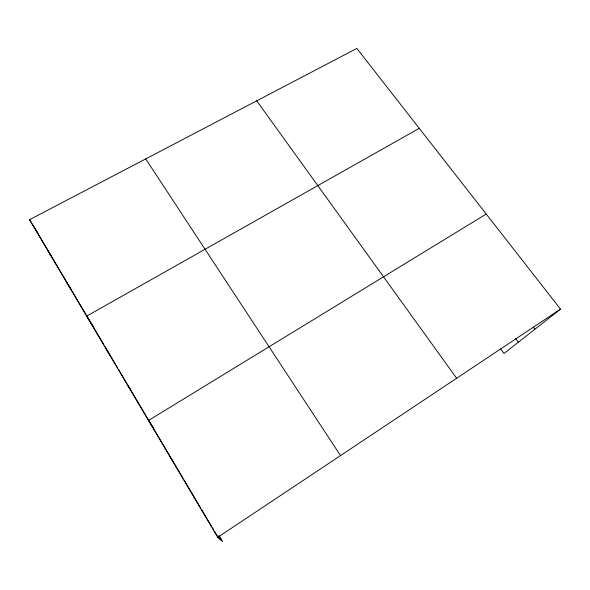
<?xml version="1.0" encoding="UTF-8"?>
<svg xmlns="http://www.w3.org/2000/svg" width="590" height="590" viewBox="0 0 590 590"><rect width="100%" height="100%" fill="white"/><g stroke="black" fill="none" stroke-linecap="round" stroke-linejoin="round"><path stroke-width="0.89" d="M219.31 536.045L222.585 541.568L217.747 537.313L29.5 219.716L356.847 48.432L560.5 309.123L504.015 353.484L500.718 349.059M217.747 537.313L560.5 309.123M486.219 214.037L148.488 420.471L153.289 427.544M419.261 128.325L86.649 316.137L92.903 325.894M193.992 497.237L194.84 498.321M533.257 327.067L534.909 329.227M515.601 338.542L518.374 342.207M256.716 100.824L456.645 378.264M170.916 458.305L172.774 460.923M127.322 384.754L130.235 389.164M145.723 158.902L340.511 455.583M106.716 349.988L110.101 355.209M67.105 283.163L71.375 289.882M48.063 251.038L52.731 258.442M29.5 219.716L37.952 233.183M218.602 535.831L221.375 540.506M218.58 536.929L219.967 539.26M34.559 227.777L104.032 344.973M104.968 346.544L115.257 363.897M116.186 365.476L117.594 367.843M118.531 369.421L183.084 478.313M184.021 479.891L194.796 498.071M195.268 498.86L200.821 508.226M201.743 509.79L211.463 526.184M212.385 527.74L213.779 530.086M214.701 531.642L218.403 537.888"/></g></svg>
